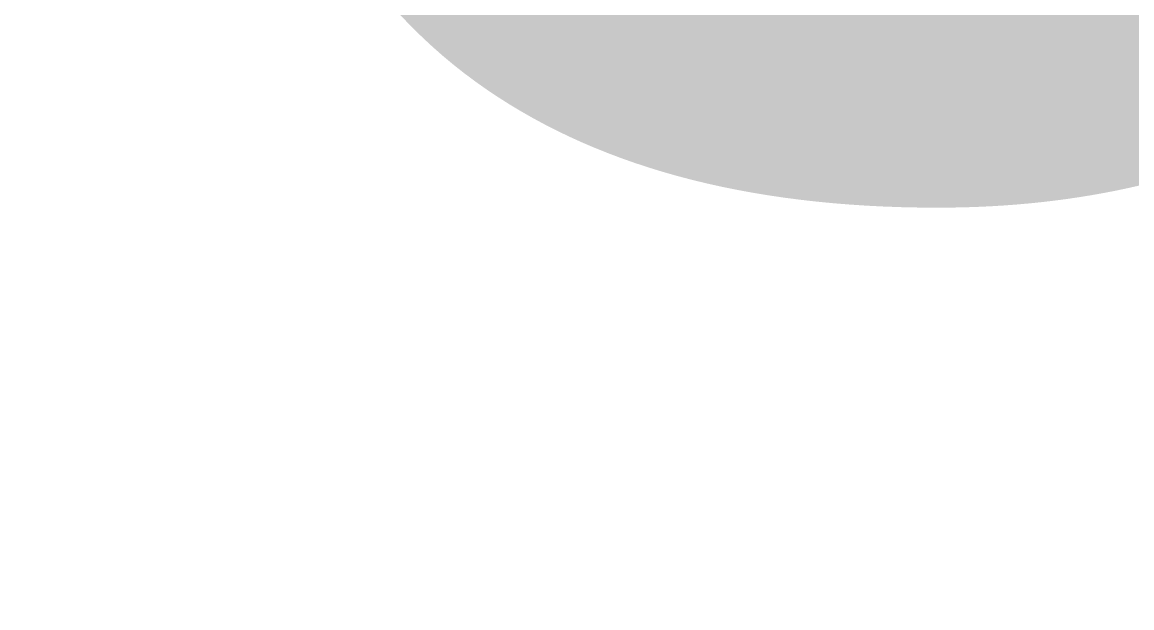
# Model space of a CAD drawing. Header units: millimetres. Extents: x -176651 to 424033, y -469666 to 486614.
# Drawn here: x 228416 to 228965, y 88996 to 89286 of the extents above; entities that cross this region are included whole.
import ezdxf
from ezdxf import colors
from ezdxf.entities.mleader import LeaderData, LeaderLine
from ezdxf.math import Vec2, Vec3

# ---------------------------------------------------------------- set-up
doc = ezdxf.new("R2010")
doc.units = ezdxf.units.MM
doc.linetypes.add('1625_West Villa$0$DASHED', pattern=[0.75, 0.5, -0.25])
for name, color, linetype in [('1625_West Villa$0$ad-Elevation 10', 8, 'Continuous'), ('1625_West Villa$0$ad-Furniture', 8, 'Continuous'), ('Site Levels$0$ad-Lvl-Entance road', 4, 'Continuous'), ('Site Levels$0$ad-Lvl-Plinth', 30, 'Continuous')]:
    doc.layers.add(name, color=color, linetype=linetype)
doc.layers.add('1625_West Villa$0$ad-Landscape', color=8, linetype='Continuous', lineweight=35)
doc.styles.add('Site Levels$0$Sections_The woods Site plan_Entrances$0$Standard', font='arial.ttf')
doc.styles.add('Site Levels$0$Standard', font='arial.ttf')

# ---------------------------------------------------------------- blocks, each defined once
blk = doc.blocks.new('1625_West Villa$0$A$C279134A6')
at = {"layer": '1625_West Villa$0$ad-Landscape', "linetype": 'Continuous'}
for p, q in [((637.12, 613.59), (707.23, 661.45)), ((657.8, 621.49), (724.68, 637.3))]:
    blk.add_line(p, q, dxfattribs=at)
for points in [[(431.16, 819.12), (431.03, 819.65), (430.9, 820.18), (430.78, 820.7), (430.69, 821.21), (430.61, 821.7), (430.56, 822.19), (430.53, 822.67), (430.54, 823.13), (430.59, 823.58), (430.68, 824.02), (430.83, 824.46), (431.06, 824.89), (431.36, 825.33), (431.77, 825.78), (432.28, 826.24), (432.91, 826.71), (433.68, 827.21), (434.64, 827.74), (435.84, 828.33), (437.34, 828.97), (439.19, 829.69), (441.45, 830.5), (444.18, 831.41), (447.42, 832.44)], [(431.16, 819.12), (432.34, 818.3), (433.34, 817.65), (434.21, 817.15), (434.94, 816.8), (435.58, 816.56), (436.14, 816.41), (436.64, 816.34), (437.11, 816.33), (437.56, 816.36), (438, 816.44), (438.44, 816.58), (438.88, 816.78), (439.33, 817.08), (439.79, 817.46), (440.27, 817.96), (440.77, 818.57), (441.3, 819.33), (441.87, 820.26), (442.51, 821.42), (443.23, 822.87), (444.07, 824.64), (445.03, 826.8), (446.14, 829.38), (447.42, 832.44)], [(371.58, 807.16), (374.31, 808.07), (377.55, 809.1)], [(374.2, 801.3), (375.16, 803.46), (376.27, 806.04), (377.55, 809.1)], [(497.76, 775.48), (497.62, 776.02), (497.49, 776.54), (497.38, 777.06), (497.28, 777.57), (497.21, 778.07), (497.15, 778.55), (497.13, 779.03), (497.14, 779.49), (497.18, 779.94), (497.28, 780.38), (497.43, 780.82), (497.65, 781.25), (497.96, 781.69), (498.36, 782.14), (498.88, 782.6), (499.51, 783.07), (500.28, 783.57), (501.24, 784.11), (502.44, 784.69), (503.94, 785.33), (505.79, 786.05), (508.05, 786.86), (510.77, 787.78), (514.02, 788.81)], [(497.76, 775.48), (498.94, 774.66), (499.94, 774.01), (500.8, 773.52), (501.54, 773.16), (502.18, 772.92), (502.74, 772.77), (503.24, 772.71), (503.7, 772.69), (504.15, 772.72), (504.6, 772.8), (505.04, 772.94), (505.48, 773.15), (505.93, 773.44), (506.39, 773.83), (506.87, 774.32), (507.37, 774.94), (507.89, 775.69), (508.47, 776.62), (509.1, 777.79), (509.83, 779.23), (510.66, 781), (511.63, 783.16), (512.74, 785.74), (514.02, 788.81)], [(570.36, 752.3), (569.53, 751.12), (568.88, 750.11), (568.39, 749.25), (568.03, 748.52), (567.79, 747.88), (567.65, 747.32), (567.58, 746.82), (567.57, 746.35), (567.6, 745.9), (567.68, 745.46), (567.81, 745.02), (568.02, 744.57), (568.31, 744.13), (568.7, 743.66), (569.2, 743.19), (569.81, 742.69), (570.56, 742.16), (571.5, 741.59), (572.66, 740.95), (574.1, 740.23), (575.88, 739.39), (578.03, 738.43), (580.62, 737.32), (583.68, 736.04)], [(570.36, 752.3), (570.89, 752.43), (571.42, 752.56), (571.94, 752.68), (572.44, 752.77), (572.94, 752.85), (573.43, 752.9), (573.9, 752.93), (574.37, 752.92), (574.82, 752.87), (575.26, 752.78), (575.69, 752.63), (576.13, 752.4), (576.57, 752.1), (577.01, 751.69), (577.47, 751.18), (577.95, 750.55), (578.45, 749.78), (578.98, 748.82), (579.56, 747.62), (580.21, 746.12), (580.93, 744.27), (581.74, 742.01), (582.65, 739.28), (583.68, 736.04)], [(457.88, 740.61), (457.08, 738.75), (456.48, 737.18), (456.04, 735.86), (455.76, 734.74), (455.61, 733.79), (455.58, 732.98), (455.62, 732.28), (455.74, 731.63), (455.91, 731.02), (456.14, 730.43), (456.46, 729.86), (456.87, 729.31), (457.4, 728.77), (458.07, 728.25), (458.89, 727.74), (459.88, 727.23), (461.06, 726.72), (462.48, 726.21), (464.21, 725.69), (466.3, 725.16), (468.79, 724.62), (471.75, 724.06), (475.24, 723.47), (479.31, 722.85)], [(457.88, 740.61), (458.58, 740.95), (459.27, 741.28), (459.94, 741.58), (460.62, 741.86), (461.28, 742.11), (461.94, 742.32), (462.58, 742.49), (463.22, 742.61), (463.86, 742.68), (464.49, 742.67), (465.13, 742.59), (465.8, 742.4), (466.49, 742.11), (467.22, 741.68), (468, 741.11), (468.83, 740.37), (469.74, 739.46), (470.72, 738.3), (471.81, 736.84), (473.01, 735.02), (474.35, 732.78), (475.83, 730.04), (477.48, 726.75), (479.31, 722.85)], [(631.15, 722.27), (630.32, 721.09), (629.67, 720.08), (629.18, 719.22), (628.82, 718.49), (628.58, 717.85), (628.44, 717.29), (628.37, 716.79), (628.36, 716.32), (628.39, 715.87), (628.46, 715.43), (628.6, 714.99), (628.81, 714.54), (629.1, 714.1), (629.49, 713.63), (629.98, 713.16), (630.6, 712.66), (631.35, 712.13), (632.28, 711.56), (633.45, 710.92), (634.89, 710.2), (636.67, 709.36), (638.82, 708.4), (641.4, 707.29), (644.47, 706.01)], [(631.15, 722.27), (631.68, 722.4), (632.2, 722.53), (632.72, 722.65), (633.23, 722.74), (633.73, 722.82), (634.22, 722.87), (634.69, 722.9), (635.15, 722.89), (635.6, 722.84), (636.04, 722.75), (636.48, 722.6), (636.92, 722.37), (637.35, 722.07), (637.8, 721.66), (638.26, 721.15), (638.74, 720.52), (639.24, 719.75), (639.77, 718.79), (640.35, 717.59), (640.99, 716.09), (641.71, 714.24), (642.52, 711.98), (643.44, 709.25), (644.47, 706.01)], [(558.44, 705.13), (556.59, 705.93), (555.02, 706.53), (553.69, 706.97), (552.57, 707.25), (551.63, 707.4), (550.82, 707.44), (550.11, 707.39), (549.46, 707.27), (548.85, 707.1), (548.26, 706.87), (547.69, 706.55), (547.14, 706.14), (546.61, 705.61), (546.08, 704.94), (545.57, 704.12), (545.06, 703.14), (544.55, 701.95), (544.04, 700.53), (543.52, 698.8), (543, 696.72), (542.45, 694.22), (541.89, 691.26), (541.3, 687.77), (540.68, 683.7)], [(558.44, 705.13), (558.78, 704.43), (559.11, 703.75), (559.41, 703.07), (559.69, 702.39), (559.94, 701.73), (560.15, 701.07), (560.32, 700.43), (560.44, 699.79), (560.51, 699.15), (560.51, 698.52), (560.42, 697.88), (560.24, 697.21), (559.94, 696.52), (559.51, 695.79), (558.94, 695.01), (558.2, 694.18), (557.29, 693.27), (556.13, 692.29), (554.68, 691.2), (552.86, 690), (550.61, 688.66), (547.87, 687.18), (544.59, 685.53), (540.68, 683.7)], [(403.22, 695.44), (402.42, 693.59), (401.81, 692.02), (401.38, 690.69), (401.1, 689.57), (400.95, 688.63), (400.91, 687.82), (400.96, 687.11), (401.08, 686.46), (401.25, 685.85), (401.48, 685.26), (401.8, 684.69), (402.21, 684.14), (402.74, 683.61), (403.41, 683.09), (404.23, 682.57), (405.21, 682.06), (406.4, 681.55), (407.82, 681.04), (409.55, 680.53), (411.63, 680), (414.13, 679.45), (417.09, 678.89), (420.58, 678.3), (424.65, 677.69)], [(403.22, 695.44), (403.92, 695.78), (404.6, 696.11), (405.28, 696.42), (405.95, 696.7), (406.62, 696.94), (407.27, 697.15), (407.92, 697.32), (408.56, 697.44), (409.19, 697.51), (409.83, 697.51), (410.47, 697.42), (411.13, 697.24), (411.83, 696.94), (412.56, 696.51), (413.34, 695.94), (414.17, 695.21), (415.08, 694.29), (416.06, 693.13), (417.15, 691.68), (418.35, 689.86), (419.69, 687.61), (421.17, 684.87), (422.82, 681.59), (424.65, 677.69)], [(679.4, 672.59), (678.57, 671.41), (677.92, 670.41), (677.43, 669.54), (677.07, 668.81), (676.83, 668.17), (676.69, 667.61), (676.62, 667.11), (676.61, 666.64), (676.64, 666.19), (676.72, 665.75), (676.85, 665.31), (677.06, 664.87), (677.35, 664.42), (677.74, 663.96), (678.24, 663.48), (678.85, 662.98), (679.6, 662.45), (680.54, 661.88), (681.7, 661.24), (683.14, 660.52), (684.92, 659.68), (687.07, 658.72), (689.66, 657.61), (692.72, 656.33)], [(679.4, 672.59), (679.93, 672.72), (680.46, 672.85), (680.97, 672.97), (681.48, 673.06), (681.98, 673.14), (682.47, 673.19), (682.94, 673.22), (683.41, 673.21), (683.86, 673.16), (684.3, 673.07), (684.73, 672.92), (685.17, 672.69), (685.61, 672.39), (686.05, 671.98), (686.51, 671.47), (686.99, 670.84), (687.49, 670.07), (688.02, 669.11), (688.6, 667.91), (689.25, 666.41), (689.97, 664.56), (690.78, 662.3), (691.69, 659.57), (692.72, 656.33)]]:
    blk.add_lwpolyline(points, dxfattribs=at)
for centre, radius, start, end in [((695.56, 561.69), 338.69, 133.19447, 174.91323), ((99.95, 772.98), 295.58, 344.65268, 7.94044), ((346.5, 833.1), 89.05, 306.61054, 345.04548), ((374.9, 895.99), 147.38, 288.81653, 320.50333), ((141.27, 1090.56), 464.83, 301.6227, 321.10353), ((418.22, 805.84), 154.97, 347.08107, 348.0944), ((705.58, 739.92), 139.86, 167.08107, 227.74147), ((645.48, 738.56), 50.42, 158.55305, 230.17001), ((732.49, 664.75), 124.35, 143.68534, 211.3784), ((635.68, 723.57), 59.23, 245.04444, 321.65457)]:
    blk.add_arc(centre, radius, start, end, dxfattribs=at)
blk = doc.blocks.new('1625_West Villa$0$zw$DAD3')
at = {"transparency": 33554610}
h = blk.add_hatch(dxfattribs=at)
h.set_pattern_fill('DOTS', color=35, scale=20, angle=360)
h.set_pattern_definition([(360, (-800139.518, 271344.397), (15.875, 31.75), [0, -31.75])])
h.paths.add_polyline_path([(450, -2530), (2915, -2530), (2915, -450), (450, -450)])
at = {"layer": '1625_West Villa$0$ad-Elevation 10', "linetype": '1625_West Villa$0$DASHED'}
for points in [[(2193.33, 0), (2193.33, -2980)], [(2293.33, 0), (2293.33, -2980)]]:
    blk.add_lwpolyline(points, dxfattribs=at)
at = {"layer": '1625_West Villa$0$ad-Elevation 10'}
blk.add_lwpolyline([(450, -2530), (2915, -2530), (2915, -450), (450, -450)], close=True, dxfattribs=at)
at = {"layer": '1625_West Villa$0$ad-Landscape', "xscale": -0.7689692653037794, "yscale": 0.7689692653037794, "zscale": 0.7689692653037794, "rotation": 180}
blk.add_blockref('1625_West Villa$0$A$C279134A6', (1775.58, -1779.13), dxfattribs=at)
blk = doc.blocks.new('1625_West Villa$0$zw$66EE')
at = {"layer": '1625_West Villa$0$ad-Furniture', "rotation": 359.9999999999997}
blk.add_blockref('1625_West Villa$0$zw$DAD3', (3610, 8185), dxfattribs=at)
blk = doc.blocks.new('1625_West Villa')
at = {"layer": '1625_West Villa$0$ad-Furniture'}
blk.add_blockref('1625_West Villa$0$zw$66EE', (0, 0), dxfattribs=at)
blk = doc.blocks.new("All Plot's Villa Plans")
at = {"ltscale": 5}
blk.add_blockref('1625_West Villa', (222742.28, 83354.9), dxfattribs=at)
blk = doc.blocks.new('Site Levels$0$zw$63CD')
at = {"layer": 'Site Levels$0$ad-Lvl-Plinth', "insert": (236117.3, -9580.67), "char_height": 1269.9849, "width": 5416.267, "attachment_point": 5, "style": 'Site Levels$0$Sections_The woods Site plan_Entrances$0$Standard', "bg_fill": 19, "box_fill_scale": 1.5, "bg_fill_color": 257, "bg_fill_transparency": 0}
blk.add_mtext('\\pxt4;498.32', dxfattribs=at)
blk = doc.blocks.new('Site Levels$0$zw$1B0B')
at = {"layer": 'Site Levels$0$ad-Lvl-Entance road'}
ml = blk.add_multileader_mtext('Standard', dxfattribs=at)
ml.set_content('{\\fArial|b1|i0|c0|p34;497.57}', color=256, style='Site Levels$0$Standard')
ml.set_leader_properties()
ml.build(insert=Vec2(0, 0))
ml.multileader.update_dxf_attribs({"has_text_frame": 1, "arrow_head_size": 1219.19, "scale": 12})
ctx = ml.context
ctx.base_point, ctx.scale, ctx.char_height, ctx.arrow_head_size, ctx.landing_gap_size, ctx.plane_origin = Vec3(215314.53, -9726.37), 12, 1219.1855, 1219.19, 609.59, Vec3(213475.25, -5006.15)
notes = []
notes.append((ctx, [(0, (1, 1, 0), (214469.55, -9726.37), (1, 0), 844.97, [(0, [(213475.25, -5006.15)], 0, [])])]))
ctx.mtext.insert, ctx.mtext.width, ctx.mtext.defined_height, ctx.mtext.flow_direction = Vec3(215924.12, -9105.97), 5138.4893, 1392.36, 5
ctx.mtext.has_bg_fill, ctx.mtext.bg_color, ctx.mtext.bg_scale_factor, ctx.mtext.bg_transparency, ctx.mtext.use_window_bg_color = 1, -1027028792, 1.5, 0, 1
for ctx, leaders in notes:
    for number, flags, end, landing, length, lines in leaders:
        leader = LeaderData()
        leader.index, (leader.has_last_leader_line, leader.has_dogleg_vector, leader.attachment_direction) = number, flags
        leader.last_leader_point, leader.dogleg_vector, leader.dogleg_length = Vec3(end), Vec3(landing), length
        for number, points, colour, breaks in lines:
            line = LeaderLine()
            line.index, line.vertices, line.color, line.breaks = number, Vec3.list(points), colors.encode_raw_color(colour), breaks
            leader.lines.append(line)
        ctx.leaders.append(leader)
blk = doc.blocks.new('Site Levels')
at = {"layer": 'Site Levels$0$ad-Lvl-Entance road', "ltscale": 5}
blk.add_blockref('Site Levels$0$zw$1B0B', (-5982.94, 99418.55), dxfattribs=at)
at = {"layer": 'Site Levels$0$ad-Lvl-Plinth', "ltscale": 5}
blk.add_blockref('Site Levels$0$zw$63CD', (-5982.94, 99418.55), dxfattribs=at)

msp = doc.modelspace()

# ---------------------------------------------------------------- block references
at = {"ltscale": 5}
msp.add_blockref("All Plot's Villa Plans", (0, 0), dxfattribs=at)

# ---------------------------------------------------------------- next in the draw order: block references
msp.add_blockref('Site Levels', (0, 0), dxfattribs=at)

doc.saveas('drawing.dxf')
